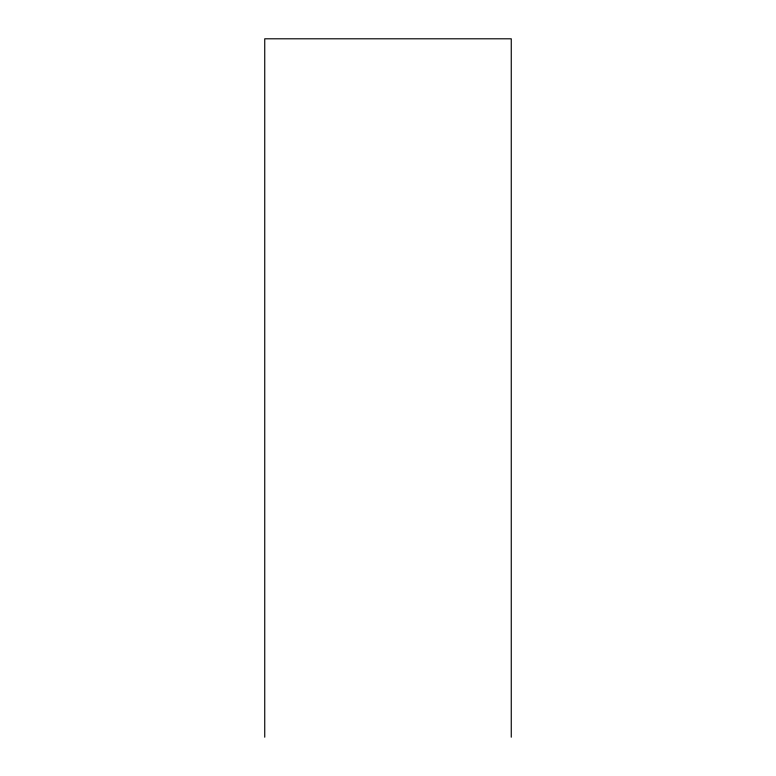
<?xml version="1.0" encoding="UTF-8"?>
<svg xmlns="http://www.w3.org/2000/svg" width="776" height="776" viewBox="0 0 776 776"><rect width="100%" height="100%" fill="white"/><g stroke="black" fill="none" stroke-linecap="round" stroke-linejoin="round"><path stroke-width="1.16" d="M511.258 737.2L511.258 38.8L264.742 38.8L264.742 737.2"/></g></svg>
